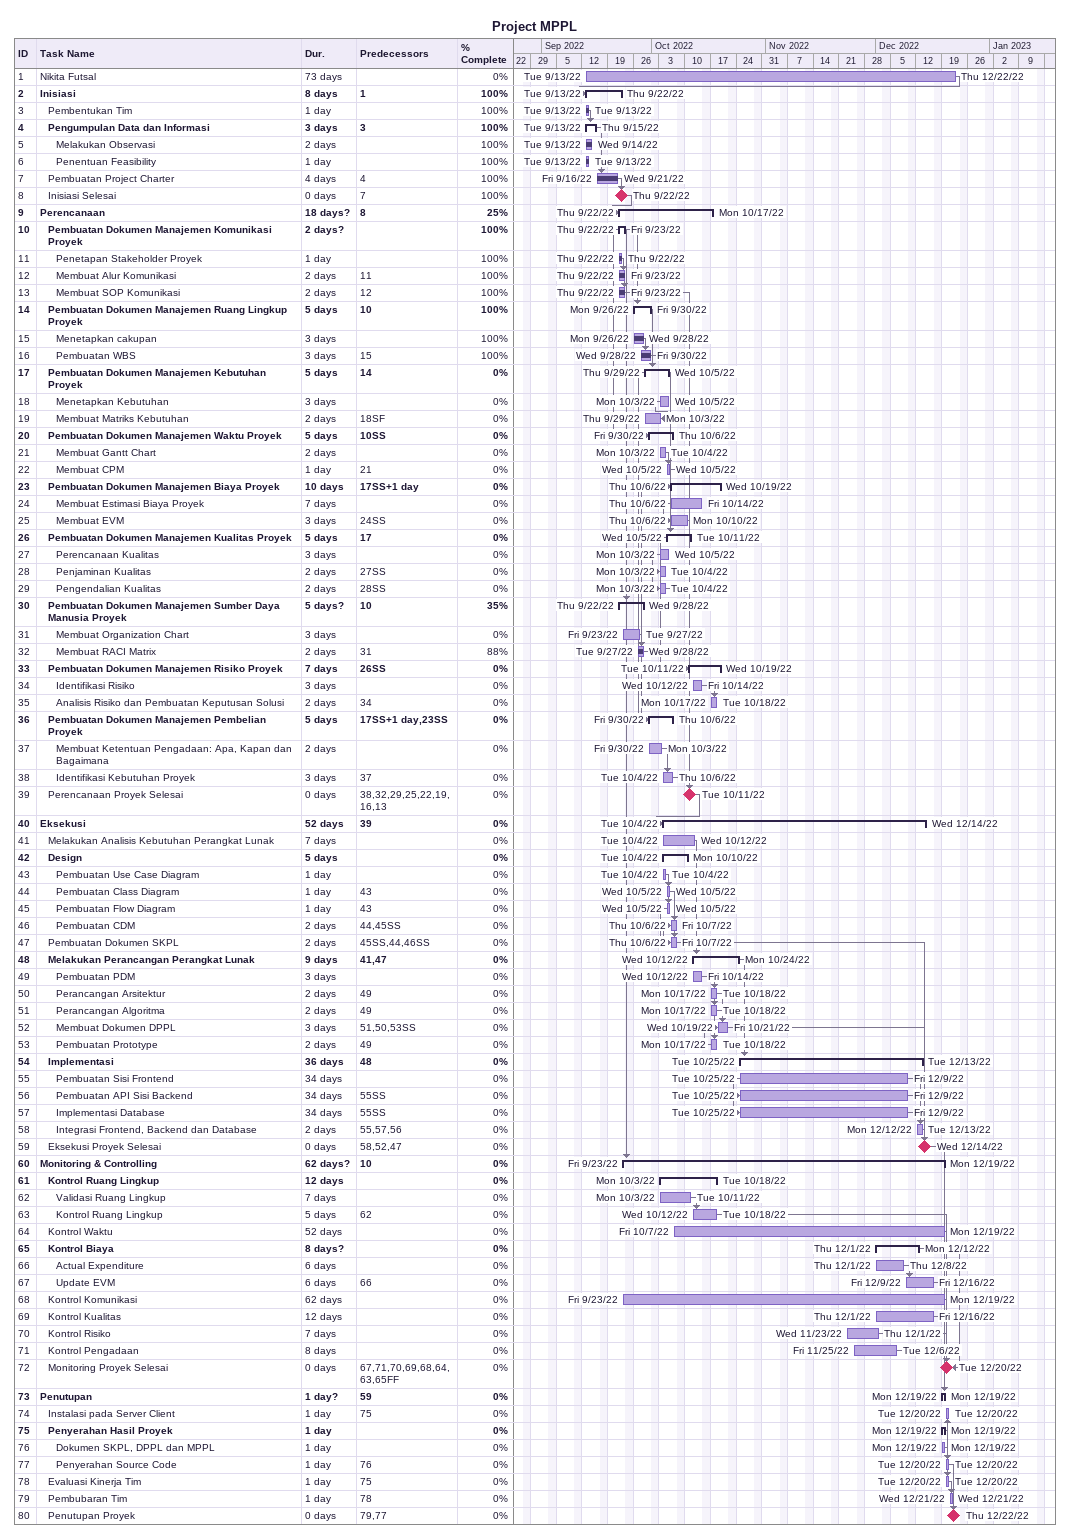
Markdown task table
Project MPPL

| ID | Level | Task | Duration | Start | Finish | Predecessors | % complete |
|---|---|---|---|---|---|---|---|
| 1 | 1 | Nikita Futsal | 73d | 2022-09-13 | 2022-12-22 |  | 0 |
| 2 | 1 | **Inisiasi** | 8d | 2022-09-13 | 2022-09-22 | 1 | 100 |
| 3 | 2 | Pembentukan Tim | 1d | 2022-09-13 | 2022-09-13 |  | 100 |
| 4 | 2 | **Pengumpulan Data dan Informasi** | 3d | 2022-09-13 | 2022-09-15 | 3 | 100 |
| 5 | 3 | Melakukan Observasi | 2d | 2022-09-13 | 2022-09-14 |  | 100 |
| 6 | 3 | Penentuan Feasibility | 1d | 2022-09-13 | 2022-09-13 |  | 100 |
| 7 | 2 | Pembuatan Project Charter | 4d | 2022-09-16 | 2022-09-21 | 4 | 100 |
| 8 | 2 | Inisiasi Selesai | 0d | 2022-09-22 | 2022-09-22 | 7 | 100 |
| 9 | 1 | **Perencanaan** | 18d? | 2022-09-22 | 2022-10-17 | 8 | 25 |
| 10 | 2 | **Pembuatan Dokumen Manajemen Komunikasi Proyek** | 2d? | 2022-09-22 | 2022-09-23 |  | 100 |
| 11 | 3 | Penetapan Stakeholder Proyek | 1d | 2022-09-22 | 2022-09-22 |  | 100 |
| 12 | 3 | Membuat Alur Komunikasi | 2d | 2022-09-22 | 2022-09-23 | 11 | 100 |
| 13 | 3 | Membuat SOP Komunikasi | 2d | 2022-09-22 | 2022-09-23 | 12 | 100 |
| 14 | 2 | **Pembuatan Dokumen Manajemen Ruang Lingkup Proyek** | 5d | 2022-09-26 | 2022-09-30 | 10 | 100 |
| 15 | 3 | Menetapkan cakupan | 3d | 2022-09-26 | 2022-09-28 |  | 100 |
| 16 | 3 | Pembuatan WBS | 3d | 2022-09-28 | 2022-09-30 | 15 | 100 |
| 17 | 2 | **Pembuatan Dokumen Manajemen Kebutuhan Proyek** | 5d | 2022-09-29 | 2022-10-05 | 14 | 0 |
| 18 | 3 | Menetapkan Kebutuhan | 3d | 2022-10-03 | 2022-10-05 |  | 0 |
| 19 | 3 | Membuat Matriks Kebutuhan | 2d | 2022-09-29 | 2022-10-03 | 18SF | 0 |
| 20 | 2 | **Pembuatan Dokumen Manajemen Waktu Proyek** | 5d | 2022-09-30 | 2022-10-06 | 10SS | 0 |
| 21 | 3 | Membuat Gantt Chart | 2d | 2022-10-03 | 2022-10-04 |  | 0 |
| 22 | 3 | Membuat CPM | 1d | 2022-10-05 | 2022-10-05 | 21 | 0 |
| 23 | 2 | **Pembuatan Dokumen Manajemen Biaya Proyek** | 10d | 2022-10-06 | 2022-10-19 | 17SS+1d | 0 |
| 24 | 3 | Membuat Estimasi Biaya Proyek | 7d | 2022-10-06 | 2022-10-14 |  | 0 |
| 25 | 3 | Membuat EVM | 3d | 2022-10-06 | 2022-10-10 | 24SS | 0 |
| 26 | 2 | **Pembuatan Dokumen Manajemen Kualitas Proyek** | 5d | 2022-10-05 | 2022-10-11 | 17 | 0 |
| 27 | 3 | Perencanaan Kualitas | 3d | 2022-10-03 | 2022-10-05 |  | 0 |
| 28 | 3 | Penjaminan Kualitas | 2d | 2022-10-03 | 2022-10-04 | 27SS | 0 |
| 29 | 3 | Pengendalian Kualitas | 2d | 2022-10-03 | 2022-10-04 | 28SS | 0 |
| 30 | 2 | **Pembuatan Dokumen Manajemen Sumber Daya Manusia Proyek** | 5d? | 2022-09-22 | 2022-09-28 | 10 | 35 |
| 31 | 3 | Membuat Organization Chart | 3d | 2022-09-23 | 2022-09-27 |  | 0 |
| 32 | 3 | Membuat RACI Matrix | 2d | 2022-09-27 | 2022-09-28 | 31 | 88 |
| 33 | 2 | **Pembuatan Dokumen Manajemen Risiko Proyek** | 7d | 2022-10-11 | 2022-10-19 | 26SS | 0 |
| 34 | 3 | Identifikasi Risiko | 3d | 2022-10-12 | 2022-10-14 |  | 0 |
| 35 | 3 | Analisis Risiko dan Pembuatan Keputusan Solusi | 2d | 2022-10-17 | 2022-10-18 | 34 | 0 |
| 36 | 2 | **Pembuatan Dokumen Manajemen Pembelian Proyek** | 5d | 2022-09-30 | 2022-10-06 | 17SS+1d, 23SS | 0 |
| 37 | 3 | Membuat Ketentuan Pengadaan: Apa, Kapan dan Bagaimana | 2d | 2022-09-30 | 2022-10-03 |  | 0 |
| 38 | 3 | Identifikasi Kebutuhan Proyek | 3d | 2022-10-04 | 2022-10-06 | 37 | 0 |
| 39 | 2 | Perencanaan Proyek Selesai | 0d | 2022-10-11 | 2022-10-11 | 38, 32, 29, 25, 22, 19, 16, 13 | 0 |
| 40 | 1 | **Eksekusi** | 52d | 2022-10-04 | 2022-12-14 | 39 | 0 |
| 41 | 2 | Melakukan Analisis Kebutuhan Perangkat Lunak | 7d | 2022-10-04 | 2022-10-12 |  | 0 |
| 42 | 2 | **Design** | 5d | 2022-10-04 | 2022-10-10 |  | 0 |
| 43 | 3 | Pembuatan Use Case Diagram | 1d | 2022-10-04 | 2022-10-04 |  | 0 |
| 44 | 3 | Pembuatan Class Diagram | 1d | 2022-10-05 | 2022-10-05 | 43 | 0 |
| 45 | 3 | Pembuatan Flow Diagram | 1d | 2022-10-05 | 2022-10-05 | 43 | 0 |
| 46 | 3 | Pembuatan CDM | 2d | 2022-10-06 | 2022-10-07 | 44, 45SS | 0 |
| 47 | 2 | Pembuatan Dokumen SKPL | 2d | 2022-10-06 | 2022-10-07 | 45SS, 44, 46SS | 0 |
| 48 | 2 | **Melakukan Perancangan Perangkat Lunak** | 9d | 2022-10-12 | 2022-10-24 | 41, 47 | 0 |
| 49 | 3 | Pembuatan PDM | 3d | 2022-10-12 | 2022-10-14 |  | 0 |
| 50 | 3 | Perancangan Arsitektur | 2d | 2022-10-17 | 2022-10-18 | 49 | 0 |
| 51 | 3 | Perancangan Algoritma | 2d | 2022-10-17 | 2022-10-18 | 49 | 0 |
| 52 | 3 | Membuat Dokumen DPPL | 3d | 2022-10-19 | 2022-10-21 | 51, 50, 53SS | 0 |
| 53 | 3 | Pembuatan Prototype | 2d | 2022-10-17 | 2022-10-18 | 49 | 0 |
| 54 | 2 | **Implementasi** | 36d | 2022-10-25 | 2022-12-13 | 48 | 0 |
| 55 | 3 | Pembuatan Sisi Frontend | 34d | 2022-10-25 | 2022-12-09 |  | 0 |
| 56 | 3 | Pembuatan API Sisi Backend | 34d | 2022-10-25 | 2022-12-09 | 55SS | 0 |
| 57 | 3 | Implementasi Database | 34d | 2022-10-25 | 2022-12-09 | 55SS | 0 |
| 58 | 3 | Integrasi Frontend, Backend dan Database | 2d | 2022-12-12 | 2022-12-13 | 55, 57, 56 | 0 |
| 59 | 2 | Eksekusi Proyek Selesai | 0d | 2022-12-14 | 2022-12-14 | 58, 52, 47 | 0 |
| 60 | 1 | **Monitoring & Controlling** | 62d? | 2022-09-23 | 2022-12-19 | 10 | 0 |
| 61 | 2 | **Kontrol Ruang Lingkup** | 12d | 2022-10-03 | 2022-10-18 |  | 0 |
| 62 | 3 | Validasi Ruang Lingkup | 7d | 2022-10-03 | 2022-10-11 |  | 0 |
| 63 | 3 | Kontrol Ruang Lingkup | 5d | 2022-10-12 | 2022-10-18 | 62 | 0 |
| 64 | 2 | Kontrol Waktu | 52d | 2022-10-07 | 2022-12-19 |  | 0 |
| 65 | 2 | **Kontrol Biaya** | 8d? | 2022-12-01 | 2022-12-12 |  | 0 |
| 66 | 3 | Actual Expenditure | 6d | 2022-12-01 | 2022-12-08 |  | 0 |
| 67 | 3 | Update EVM | 6d | 2022-12-09 | 2022-12-16 | 66 | 0 |
| 68 | 2 | Kontrol Komunikasi | 62d | 2022-09-23 | 2022-12-19 |  | 0 |
| 69 | 2 | Kontrol Kualitas | 12d | 2022-12-01 | 2022-12-16 |  | 0 |
| 70 | 2 | Kontrol Risiko | 7d | 2022-11-23 | 2022-12-01 |  | 0 |
| 71 | 2 | Kontrol Pengadaan | 8d | 2022-11-25 | 2022-12-06 |  | 0 |
| 72 | 2 | Monitoring Proyek Selesai | 0d | 2022-12-20 | 2022-12-20 | 67, 71, 70, 69, 68, 64, 63, 65FF | 0 |
| 73 | 1 | **Penutupan** | 1d? | 2022-12-19 | 2022-12-19 | 59 | 0 |
| 74 | 2 | Instalasi pada Server Client | 1d | 2022-12-20 | 2022-12-20 | 75 | 0 |
| 75 | 2 | **Penyerahan Hasil Proyek** | 1d | 2022-12-19 | 2022-12-19 |  | 0 |
| 76 | 3 | Dokumen SKPL, DPPL dan MPPL | 1d | 2022-12-19 | 2022-12-19 |  | 0 |
| 77 | 3 | Penyerahan Source Code | 1d | 2022-12-20 | 2022-12-20 | 76 | 0 |
| 78 | 2 | Evaluasi Kinerja Tim | 1d | 2022-12-20 | 2022-12-20 | 75 | 0 |
| 79 | 2 | Pembubaran Tim | 1d | 2022-12-21 | 2022-12-21 | 78 | 0 |
| 80 | 2 | Penutupan Proyek | 0d | 2022-12-22 | 2022-12-22 | 79, 77 | 0 |
